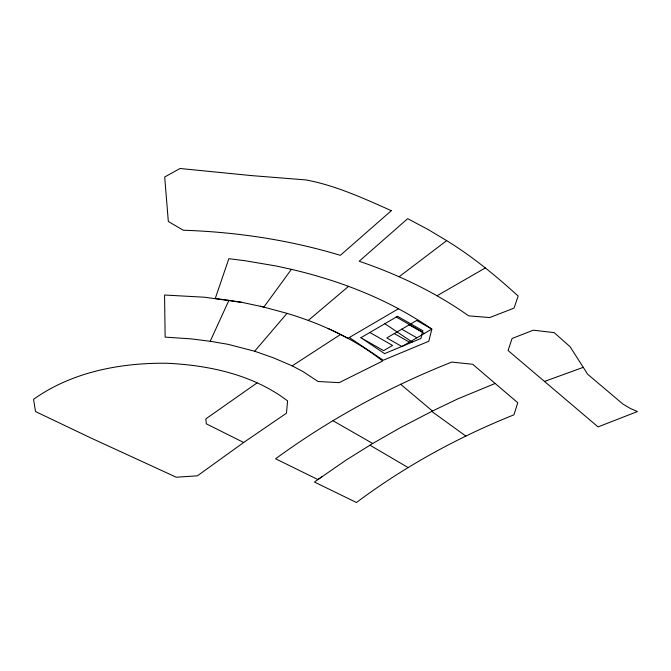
<?xml version="1.0" encoding="UTF-8"?>
<svg xmlns="http://www.w3.org/2000/svg" width="671" height="671" viewBox="0 0 671 671"><rect width="100%" height="100%" fill="white"/><g stroke="black" fill="none" stroke-linecap="round" stroke-linejoin="round"><path stroke-width="1.01" d="M242.206 302.42L204.378 297.211L164.563 295.022L165.133 337.127L191.118 338.863L210.216 341.271L228.92 300.34L242.206 302.42L263.888 307.058L291.399 269.331C341.187 280.964 389.608 299.903 431.83 329.084L428.819 341.237L383.216 360.252L349.339 337.505M210.216 341.271L228.073 344.332L254.653 351.235L287.012 313.357C308.048 319.648 328.605 327.8 347.872 338.352L398.633 308.668M308.274 320.453L348.568 286.324M399.086 276.779L446.685 240.646C472.451 256.481 495.852 275.747 518.163 296.079L514.011 308.132L489.746 317.559L468.668 315.873C435.261 292.179 397.886 274.405 359.178 261.237L407.683 218.654L428.19 229.557L446.685 240.646M321.921 476.67L314.498 482.072L356.444 502.504C404.714 466.437 457.999 437.19 513.919 414.846L517.769 402.768L472.694 364.278L451.793 362.072C389.339 386.739 329.838 419.174 275.588 458.771L317.92 479.572L346.639 459.727L372.715 443.497L399.958 427.905L432.459 411.046L400.621 384.257M243.648 442.483L286.467 413.185L287.582 400.906C253.378 374.804 209.243 365.225 166.97 363.254C120.57 362.692 71.889 371.919 33.55 399.346L35.538 411.566L91.315 438.18L176.263 477.224L197.4 475.823L243.648 442.483L206.333 423.82L205.821 418.872L257.06 382.906M254.653 351.235L273.147 357.71L292.187 365.854L340.541 334.468M360.897 337.731L397.526 316.301L422.831 330.728L420.918 338.478L384.567 353.634L360.897 337.731L383.594 350.665L392.552 345.422L369.855 332.489M436.972 295.802L485.351 267.939M495.156 383.46L457.84 398.859L431.738 411.39L465.9 436.116M544.5 381.43L583.267 367.347L587.687 374.275L623.133 404.227L630.295 408.421L637.45 411.549L598.054 426.899L508.056 350.522L512.09 338.478L533.286 330.199L554.154 332.623L570.065 346.706L583.267 367.347M228.92 300.34L215.265 298.494L228.853 258.671L245.066 260.734L276.217 266.01L291.399 269.331M260.583 306.219L287.012 313.357M292.187 365.854L302.831 371.482L318.012 381.497L339.182 382.646L382.638 361.032C365.938 347.729 347.226 337.228 327.851 328.387M396.267 317.039L422.52 332.002M409.235 324.831L424.366 333.453M401.761 329.193L416.892 337.823M394.296 333.562L409.427 342.185M333.051 420.767L372.715 443.497M370.006 445.192L408.077 467.553M384.877 323.707L412.246 342.093M391.327 210.669L340.356 255.332C289.386 239.941 236.435 231.99 183.267 230.228L168.329 221.464L164.689 177.001L180.021 168.496L251.29 175.584L306.043 179.937C335.827 185.506 363.766 198.415 391.327 210.669M416.699 320.461L386.823 337.932L401.954 346.555L431.83 329.084L416.699 320.461"/></g></svg>
